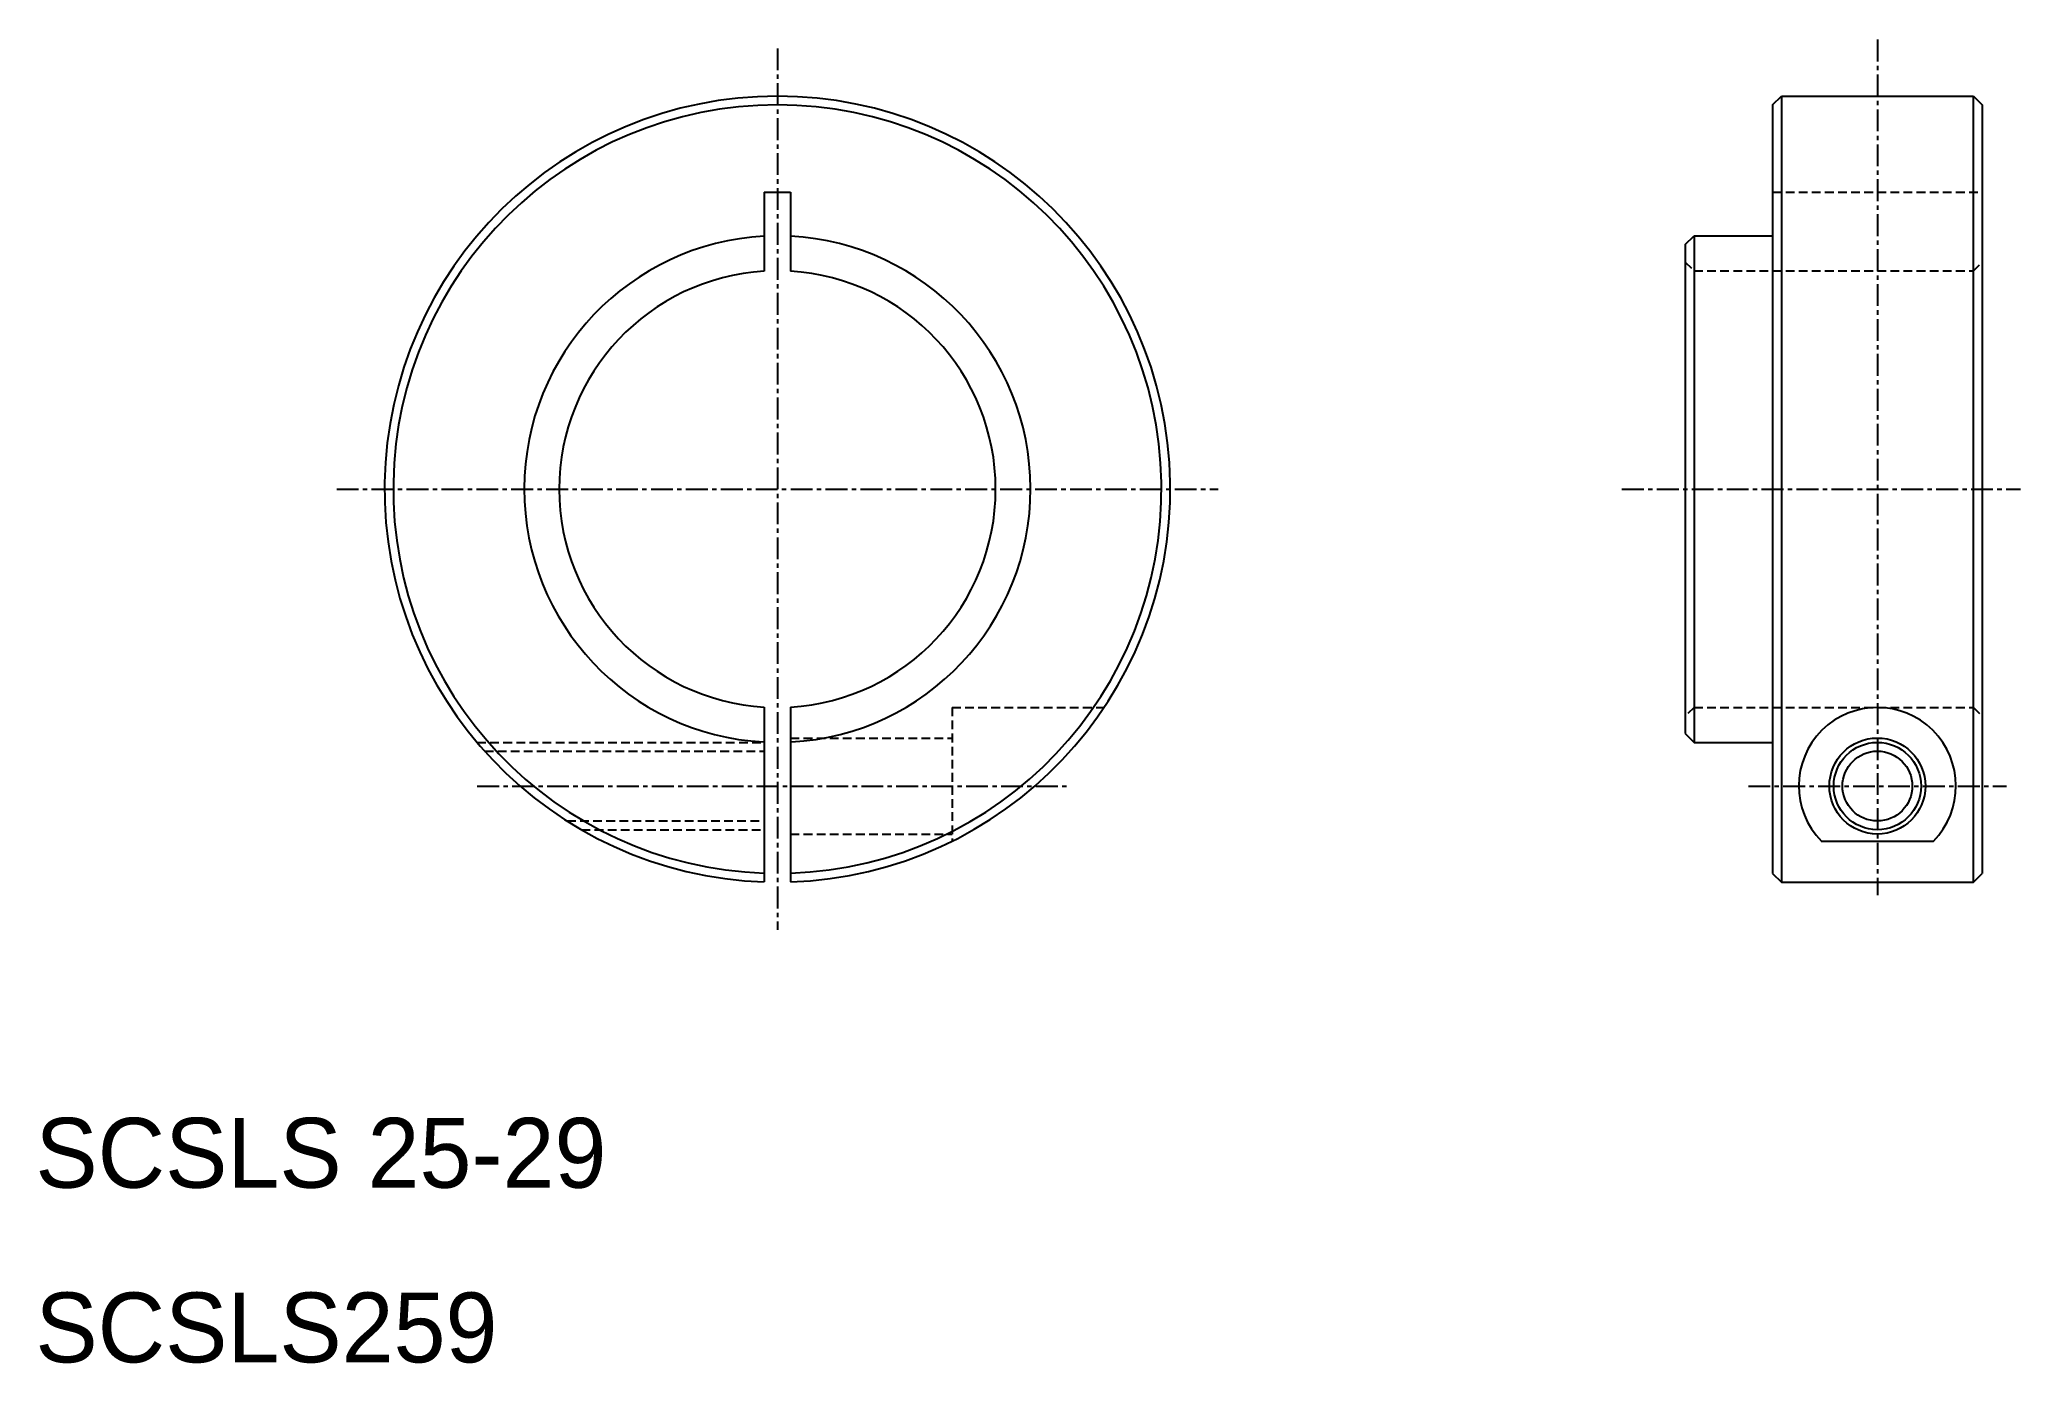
# Model space of a CAD drawing. Extents: x 10 to 124, y 10 to 86.
import ezdxf

# ---------------------------------------------------------------- set-up
doc = ezdxf.new("R2010")
doc.units = 0
doc.linetypes.add('CENTER', pattern=[2, 1.25, -0.25, 0.25, -0.25])
doc.linetypes.add('DASHED', pattern=[0.75, 0.5, -0.25])
doc.layers.get('0').update_dxf_attribs({"linetype": 'CONTINUOUS'})
doc.layers.add('CENTER', color=1, linetype='CENTER')

msp = doc.modelspace()

# ---------------------------------------------------------------- linework, layer by layer
at = {"color": 7, "linetype": 'CONTINUOUS'}
for p, q in [((109.5, 82), (110, 82.5)), ((109.5, 82), (109.5, 38)), ((110, 82.5), (110, 37.5)), ((110, 82.5), (121, 82.5)), ((121, 37.5), (121, 82.5)), ((121, 82.5), (121.5, 82)), ((121.5, 82), (121.5, 38)), ((51.75, 77), (51.75, 72.48)), ((51.75, 77), (53.25, 77)), ((53.25, 77), (53.25, 72.48)), ((104.5, 74), (105, 74.5)), ((104.5, 74), (104.5, 46)), ((105, 74.5), (105, 45.5)), ((105, 74.5), (109.5, 74.5)), ((109.5, 71), (109.5, 71)), ((109.5, 60), (109.5, 60)), ((51.75, 47.52), (51.75, 37.51)), ((53.25, 47.52), (53.25, 37.51)), ((104.5, 46), (105, 45.5)), ((105, 45.5), (109.5, 45.5)), ((112.29, 39.84), (118.71, 39.84)), ((109.5, 38), (110, 37.5)), ((110, 37.5), (121, 37.5)), ((121, 37.5), (121.5, 38))]:
    msp.add_line(p, q, dxfattribs=at)
at = {"color": 3, "linetype": 'DASHED'}
for p, q in [((109.5, 77), (121.5, 77)), ((104.5, 73), (105, 72.5)), ((121, 72.5), (121.5, 73)), ((105, 72.5), (121, 72.5)), ((62.5, 47.5), (62.5, 39.84)), ((62.5, 47.5), (71.21, 47.5)), ((105, 47.5), (104.5, 47)), ((105, 47.5), (121, 47.5)), ((121, 47.5), (121.5, 47)), ((35.3, 45.5), (51.75, 45.5)), ((53.25, 45.75), (62.5, 45.75)), ((35.73, 45), (51.75, 45)), ((40.45, 41), (51.75, 41)), ((41.28, 40.5), (51.75, 40.5)), ((53.25, 40.25), (62.5, 40.25))]:
    msp.add_line(p, q, dxfattribs=at)
at = {"color": 7, "linetype": 'CONTINUOUS'}
for radius in [2.75, 2]:
    msp.add_circle((115.5, 43), radius, dxfattribs=at)
at = {"color": 3}
msp.add_circle((115.5, 43), 2.5, dxfattribs=at)
at = {"color": 7, "linetype": 'CONTINUOUS'}
for centre, radius, start, end in [((52.5, 60), 22.5, 271.9102, 268.0898), ((52.5, 60), 22, 271.9536, 268.0464), ((52.5, 60), 14.5, 92.9649, 266.8153), ((52.5, 60), 14.5, 273.1847, 87.0351), ((52.5, 60), 12.5, 93.4398, 266.5602), ((52.5, 60), 12.5, 273.4398, 86.5602), ((115.5, 43), 4.5, 315.4723, 224.5277)]:
    msp.add_arc(centre, radius, start, end, dxfattribs=at)
at = {"layer": 'CENTER', "color": 1, "linetype": 'CENTER'}
for p, q in [((52.5, 85.24), (52.5, 34.76)), ((115.5, 85.74), (115.5, 36.76)), ((27.26, 60), (77.74, 60)), ((100.87, 60), (123.69, 60)), ((35.31, 43), (69.27, 43)), ((108.11, 43), (122.89, 43))]:
    msp.add_line(p, q, dxfattribs=at)

# ---------------------------------------------------------------- texts
at = {"color": 7, "linetype": 'CONTINUOUS'}
for s, p in [('SCSLS 25-29', (10, 20)), ('SCSLS259', (10, 10))]:
    msp.add_text(s, height=4, dxfattribs=at).set_placement(p)

doc.saveas('drawing.dxf')
